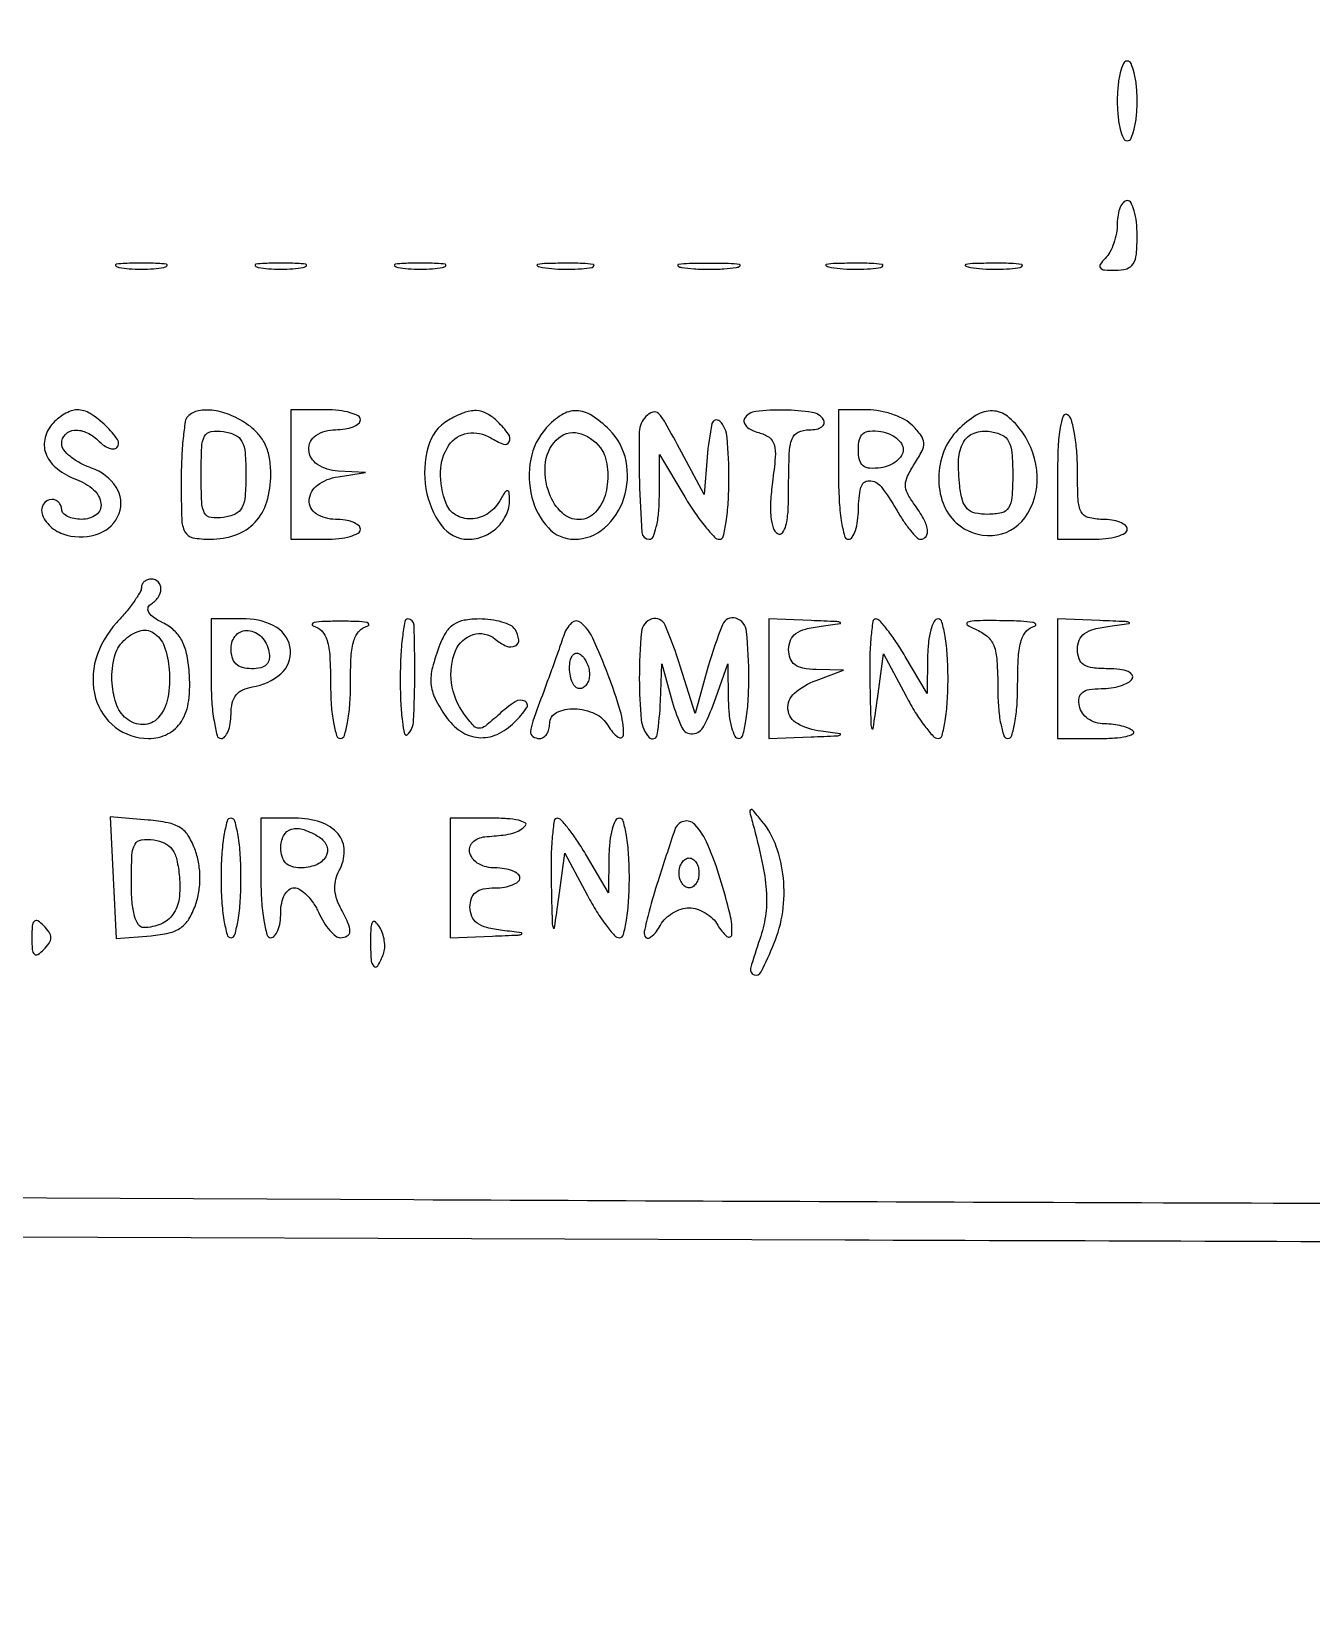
# Model space of a CAD drawing. Header units: millimetres. Extents: x 357084 to 357504, y 509210 to 509507.
# Drawn here: x 357130.31 to 357139.97, y 509430.18 to 509441.99 of the extents above; entities that cross this region are included whole.
import ezdxf

# ---------------------------------------------------------------- set-up
doc = ezdxf.new("R2010")
doc.units = ezdxf.units.MM

msp = doc.modelspace()

# ---------------------------------------------------------------- linework, layer by layer
for points in [[(357127.787, 509477.829), (357127.613, 509477.683, 0.084536), (357127.444, 509477.483, 0.134286), (357127.385, 509477.268, 0.129644), (357127.443, 509477.047, 0.07608), (357127.613, 509476.831, -0.033131), (357127.726, 509476.711, -0.069335), (357127.793, 509476.601, -0.069397), (357127.828, 509476.478, -0.033242), (357127.839, 509476.313), (357127.839, 509476.005), (357125.098, 509476.005), (357122.356, 509476.005), (357122.357, 509454.465), (357122.358, 509432.925), (357136.45, 509432.875, 0.000121), (357142.239, 509432.856, 0.000124), (357147.979, 509432.84, 0.00012), (357152.96, 509432.828, 0.000523), (357155.908, 509432.825), (357161.273, 509432.825)], [(357160.956, 509433.126), (357152.339, 509433.126, -0.000434), (357148.287, 509433.129, -0.000217), (357143.161, 509433.14, -0.000215), (357137.855, 509433.156, -0.000318), (357133.197, 509433.176), (357122.673, 509433.225), (357122.668, 509444.308, 0.000338), (357122.662, 509449.292, 0.000211), (357122.649, 509455.13, 0.000212), (357122.631, 509460.884, 0.000386)]]:
    msp.add_lwpolyline(points, format="xyb")
for points in [[(357138.502, 509441.461, 0.023598), (357138.508, 509441.346, 0.037669), (357138.524, 509441.249, 0.04382), (357138.548, 509441.18, 0.295869), (357138.577, 509441.161, 0.295869), (357138.606, 509441.18, 0.04382), (357138.63, 509441.249, 0.037669), (357138.647, 509441.346, 0.023598), (357138.652, 509441.461, 0.023598), (357138.647, 509441.576, 0.037669), (357138.63, 509441.673, 0.04382), (357138.606, 509441.743, 0.295869), (357138.577, 509441.762, 0.295869), (357138.548, 509441.743, 0.04382), (357138.524, 509441.673, 0.037669), (357138.508, 509441.576, 0.023598)], [(357138.502, 509440.538, -0.045545), (357138.496, 509440.465, -0.037078), (357138.476, 509440.389, -0.038434), (357138.447, 509440.322, -0.075503), (357138.412, 509440.275, 0.043912), (357138.374, 509440.229, 0.338229), (357138.375, 509440.203, 0.201593), (357138.405, 509440.188, 0.02009), (357138.487, 509440.185, 0.069723), (357138.573, 509440.197, 0.184862), (357138.622, 509440.233, 0.118928), (357138.646, 509440.306, 0.021923), (357138.652, 509440.447, 0.027026), (357138.647, 509440.548, 0.042582), (357138.63, 509440.633, 0.052312), (357138.606, 509440.693, 0.277684), (357138.577, 509440.71, 0.213207), (357138.549, 509440.697, 0.080277), (357138.524, 509440.66, 0.061077), (357138.508, 509440.604, 0.041555)], [(357130.974, 509440.207, 0.029693), (357131.051, 509440.197, 0.017887), (357131.143, 509440.193, 0.017887), (357131.235, 509440.197, 0.029693), (357131.312, 509440.207, 0.142433), (357131.335, 509440.219, 0.611425), (357131.332, 509440.23, 0.039503), (357131.264, 509440.237, 0.008087), (357131.143, 509440.239, 0.008087), (357131.022, 509440.237, 0.039503), (357130.954, 509440.23, 0.611425), (357130.951, 509440.219, 0.142433)], [(357132.025, 509440.207, 0.029693), (357132.102, 509440.197, 0.017887), (357132.194, 509440.193, 0.017887), (357132.286, 509440.197, 0.029693), (357132.363, 509440.207, 0.142433), (357132.387, 509440.219, 0.611425), (357132.383, 509440.23, 0.039503), (357132.315, 509440.237, 0.008087), (357132.194, 509440.239, 0.008087), (357132.073, 509440.237, 0.039503), (357132.005, 509440.23, 0.611425), (357132.002, 509440.219, 0.142433)], [(357133.077, 509440.207, 0.029693), (357133.154, 509440.197, 0.017887), (357133.246, 509440.193, 0.017887), (357133.338, 509440.197, 0.029693), (357133.415, 509440.207, 0.142433), (357133.438, 509440.219, 0.611425), (357133.435, 509440.23, 0.039503), (357133.367, 509440.237, 0.008087), (357133.246, 509440.239, 0.008087), (357133.125, 509440.237, 0.039503), (357133.057, 509440.23, 0.611425), (357133.053, 509440.219, 0.142433)], [(357134.167, 509440.206, 0.022548), (357134.258, 509440.196, 0.015659), (357134.362, 509440.193, 0.015827), (357134.463, 509440.197, 0.031163), (357134.542, 509440.207, 0.248898), (357134.556, 509440.218, 0.49082), (357134.55, 509440.229, 0.030832), (357134.469, 509440.237, 0.00738), (357134.334, 509440.238, 0.006817), (357134.2, 509440.236, 0.040183), (357134.13, 509440.228, 0.720633), (357134.129, 509440.218, 0.075924)], [(357135.217, 509440.206, 0.023547), (357135.311, 509440.196, 0.014044), (357135.423, 509440.193, 0.014044), (357135.536, 509440.196, 0.023547), (357135.63, 509440.206, 0.124239), (357135.657, 509440.217, 0.664672), (357135.654, 509440.228, 0.03126), (357135.571, 509440.235, 0.006336), (357135.423, 509440.237, 0.006336), (357135.275, 509440.235, 0.03126), (357135.192, 509440.228, 0.664672), (357135.19, 509440.217, 0.124239)], [(357136.344, 509440.206, 0.022548), (357136.436, 509440.196, 0.015659), (357136.54, 509440.193, 0.015827), (357136.641, 509440.197, 0.031163), (357136.72, 509440.207, 0.248898), (357136.734, 509440.218, 0.49082), (357136.728, 509440.229, 0.030832), (357136.647, 509440.237, 0.00738), (357136.512, 509440.238, 0.006817), (357136.378, 509440.236, 0.040183), (357136.308, 509440.228, 0.720633), (357136.307, 509440.218, 0.075924)], [(357137.396, 509440.206, 0.022548), (357137.487, 509440.196, 0.015659), (357137.592, 509440.193, 0.015827), (357137.692, 509440.197, 0.031163), (357137.771, 509440.207, 0.248898), (357137.786, 509440.218, 0.49082), (357137.779, 509440.229, 0.030832), (357137.699, 509440.237, 0.00738), (357137.564, 509440.238, 0.006817), (357137.429, 509440.236, 0.040183), (357137.359, 509440.228, 0.720633), (357137.358, 509440.218, 0.075924)], [(357130.468, 509439.022, 0.125206), (357130.414, 509438.908, 0.155088), (357130.427, 509438.792, 0.12651), (357130.51, 509438.687, 0.070906), (357130.653, 509438.608, -0.090587), (357130.783, 509438.53, -0.180878), (357130.838, 509438.426, -0.277781), (357130.802, 509438.342, -0.155573), (357130.692, 509438.307, -0.048028), (357130.635, 509438.313, -0.068025), (357130.586, 509438.329, -0.088204), (357130.554, 509438.354, -0.191087), (357130.542, 509438.382, 0.099038), (357130.536, 509438.411, 0.097945), (357130.52, 509438.435, 0.097945), (357130.496, 509438.452, 0.099038), (357130.467, 509438.457, 0.269354), (357130.402, 509438.419, 0.23334), (357130.397, 509438.339, 0.123368), (357130.469, 509438.243, 0.109258), (357130.581, 509438.188, 0.150875), (357130.825, 509438.201, 0.219513), (357130.975, 509438.351, 0.239214), (357130.952, 509438.551, 0.163826), (357130.767, 509438.694, -0.038986), (357130.681, 509438.732, -0.048318), (357130.608, 509438.78, -0.055992), (357130.558, 509438.832, -0.167193), (357130.542, 509438.878, -0.192125), (357130.57, 509438.948, -0.190705), (357130.639, 509438.98, -0.129496), (357130.734, 509438.96, -0.082199), (357130.826, 509438.894, 0.045723), (357130.863, 509438.863, 0.065644), (357130.901, 509438.844, 0.085674), (357130.935, 509438.838, 0.198541), (357130.958, 509438.848, 0.361358), (357130.963, 509438.909, 0.051691), (357130.875, 509439.012, 0.049467), (357130.757, 509439.105, 0.142166), (357130.659, 509439.133, 0.089557), (357130.614, 509439.125, 0.043118), (357130.562, 509439.1, 0.040905), (357130.511, 509439.064, 0.046259)], [(357131.493, 509439.083, 0.161051), (357131.474, 509439.044, 0.011119), (357131.458, 509438.919, 0.014928), (357131.447, 509438.767, 0.010625), (357131.443, 509438.595, 0.007185), (357131.447, 509438.309, 0.10957), (357131.472, 509438.213, 0.234203), (357131.53, 509438.169, 0.046356), (357131.663, 509438.157, 0.085219), (357131.856, 509438.19, 0.120719), (357132, 509438.285, 0.115196), (357132.089, 509438.44, 0.072986), (357132.119, 509438.646, 0.040604), (357132.109, 509438.768, 0.065421), (357132.079, 509438.867, 0.072017), (357132.027, 509438.948, 0.062224), (357131.952, 509439.016, 0.050256), (357131.821, 509439.09, 0.066479), (357131.689, 509439.128, 0.080936), (357131.574, 509439.126, 0.152923)], [(357132.269, 509438.645), (357132.269, 509438.157), (357132.532, 509438.157, 0.027026), (357132.633, 509438.162, 0.042582), (357132.718, 509438.179, 0.052312), (357132.778, 509438.203, 0.277684), (357132.795, 509438.232, 0.226478), (357132.781, 509438.261, 0.074992), (357132.74, 509438.285, 0.057076), (357132.679, 509438.302, 0.038131), (357132.607, 509438.307, -0.140518), (357132.462, 509438.349, -0.27425), (357132.409, 509438.452, -0.22705), (357132.472, 509438.566, -0.117815), (357132.626, 509438.629), (357132.833, 509438.66), (357132.626, 509438.671, -0.129317), (357132.471, 509438.722, -0.239895), (357132.405, 509438.833, -0.271961), (357132.459, 509438.94, -0.143169), (357132.607, 509438.983, 0.038131), (357132.679, 509438.989, 0.057076), (357132.74, 509439.005, 0.074992), (357132.781, 509439.029, 0.226478), (357132.795, 509439.058, 0.277684), (357132.778, 509439.087, 0.052312), (357132.718, 509439.111, 0.042582), (357132.633, 509439.128, 0.027026), (357132.532, 509439.133), (357132.269, 509439.133)], [(357133.458, 509439.055, 0.197877), (357133.305, 509438.854, 0.107006), (357133.289, 509438.538, 0.115225), (357133.405, 509438.261, 0.241194), (357133.608, 509438.157, 0.099509), (357133.724, 509438.18, 0.091353), (357133.827, 509438.247, 0.094085), (357133.896, 509438.344, 0.114002), (357133.919, 509438.454, 0.02108), (357133.916, 509438.513, 0.439142), (357133.903, 509438.523, 0.207524), (357133.883, 509438.509, 0.009158), (357133.84, 509438.439, -0.126242), (357133.75, 509438.347, -0.128048), (357133.628, 509438.311, -0.142699), (357133.513, 509438.341, -0.168845), (357133.441, 509438.426, -0.095375), (357133.399, 509438.666, -0.146493), (357133.462, 509438.866, -0.206219), (357133.604, 509438.956, -0.181916), (357133.777, 509438.922, 0.051478), (357133.874, 509438.874, 0.395186), (357133.917, 509438.892, 0.26776), (357133.911, 509438.95, 0.039226), (357133.831, 509439.043, 0.071261), (357133.75, 509439.104, 0.11752), (357133.668, 509439.127, 0.099518), (357133.574, 509439.111, 0.041109)], [(357134.196, 509438.996, 0.138885), (357134.079, 509438.76, 0.108198), (357134.088, 509438.473, 0.123793), (357134.212, 509438.243, 0.210679), (357134.408, 509438.157, 0.18079), (357134.635, 509438.242, 0.137236), (357134.782, 509438.466, 0.127256), (357134.798, 509438.747, 0.148304), (357134.672, 509438.983, 0.052883), (357134.54, 509439.09, 0.137629), (357134.424, 509439.126, 0.149868), (357134.313, 509439.095, 0.066893)], [(357134.948, 509439.083, 0.193173), (357134.898, 509438.967, 0.012283), (357134.899, 509438.59, 0.009829), (357134.917, 509438.209, 0.394915), (357134.973, 509438.157, 0.303081), (357135.002, 509438.176, 0.04014), (357135.026, 509438.251, 0.03557), (357135.043, 509438.354, 0.022191), (357135.049, 509438.476), (357135.049, 509438.795), (357135.241, 509438.476, 0.015225), (357135.319, 509438.354, 0.021695), (357135.397, 509438.251, 0.01856), (357135.465, 509438.173, 0.205045), (357135.503, 509438.157, 0.345417), (357135.531, 509438.179, 0.02113), (357135.553, 509438.289, 0.024216), (357135.568, 509438.435, 0.014776), (357135.574, 509438.608, 0.019362), (357135.561, 509438.923, 0.175356), (357135.505, 509439.047, 0.600894), (357135.446, 509439.029, 0.030736), (357135.409, 509438.777), (357135.386, 509438.495), (357135.215, 509438.814, 0.004087), (357135.093, 509439.038, 0.069004), (357135.043, 509439.105, 0.282172), (357135, 509439.115, 0.118945)], [(357135.691, 509439.067, 0.216585), (357135.688, 509439.038, 0.124745), (357135.706, 509439.008, 0.082527), (357135.745, 509438.981, 0.047449), (357135.799, 509438.961, -0.089747), (357135.876, 509438.926, -0.173834), (357135.914, 509438.871, -0.088226), (357135.923, 509438.777, -0.01319), (357135.902, 509438.587, 0.019404), (357135.888, 509438.441, 0.039141), (357135.89, 509438.326, 0.051349), (357135.907, 509438.243, 0.180455), (357135.94, 509438.2, 0.376229), (357135.977, 509438.206, 0.115324), (357136.004, 509438.261, 0.044879), (357136.02, 509438.377, 0.01158), (357136.024, 509438.566, -0.009435), (357136.029, 509438.807, -0.079413), (357136.05, 509438.914, -0.19537), (357136.096, 509438.964, -0.111537), (357136.179, 509438.983, 0.047867), (357136.235, 509438.988, 0.104212), (357136.274, 509439.005, 0.181468), (357136.291, 509439.03, 0.202618), (357136.287, 509439.058, 0.221556), (357136.201, 509439.114, 0.032699), (357135.989, 509439.131, 0.03252), (357135.776, 509439.121, 0.229276)], [(357136.4, 509438.645, 0.013867), (357136.405, 509438.455, 0.024301), (357136.421, 509438.298, 0.022017), (357136.445, 509438.181, 0.345347), (357136.475, 509438.157, 0.254951), (357136.504, 509438.173, 0.06271), (357136.528, 509438.223, 0.048861), (357136.544, 509438.296, 0.031626), (357136.55, 509438.382, -0.056221), (357136.569, 509438.548, -0.349378), (357136.631, 509438.598, -0.232793), (357136.721, 509438.554, -0.035077), (357136.835, 509438.383, 0.01755), (357136.888, 509438.297, 0.024503), (357136.942, 509438.224, 0.02252), (357136.99, 509438.17, 0.199272), (357137.019, 509438.157, 0.252955), (357137.06, 509438.179, 0.194382), (357137.071, 509438.23, 0.0838), (357137.041, 509438.313, 0.029308), (357136.971, 509438.421, -0.039058), (357136.92, 509438.504, -0.12193), (357136.905, 509438.567, -0.112362), (357136.921, 509438.633, -0.030601), (357136.974, 509438.727, 0.027529), (357137.03, 509438.823, 0.130319), (357137.043, 509438.884, 0.146992), (357137.023, 509438.939, 0.03832), (357136.961, 509439.012, 0.072451), (357136.898, 509439.059, 0.038739), (357136.81, 509439.098, 0.03758), (357136.713, 509439.124, 0.047779), (357136.62, 509439.133), (357136.4, 509439.133)], [(357137.301, 509438.983, 0.103409), (357137.195, 509438.822, 0.088959), (357137.156, 509438.623, 0.092066), (357137.188, 509438.429, 0.122185), (357137.288, 509438.281, 0.201493), (357137.561, 509438.185, 0.224585), (357137.804, 509438.319, 0.170204), (357137.898, 509438.634, 0.141948), (357137.785, 509438.966, 0.071653), (357137.675, 509439.084, 0.161159), (357137.562, 509439.125, 0.148358), (357137.439, 509439.093, 0.05776)], [(357138.052, 509438.65), (357138.052, 509438.157), (357138.315, 509438.157, 0.027026), (357138.415, 509438.162, 0.042582), (357138.5, 509438.179, 0.052312), (357138.56, 509438.203, 0.277684), (357138.577, 509438.232, 0.226478), (357138.564, 509438.261, 0.074992), (357138.522, 509438.285, 0.057076), (357138.462, 509438.302, 0.038131), (357138.39, 509438.307, -0.062618), (357138.283, 509438.321, -0.216343), (357138.23, 509438.363, -0.106945), (357138.207, 509438.453, -0.010564), (357138.202, 509438.678, 0.018832), (357138.196, 509438.824, 0.025672), (357138.18, 509438.954, 0.024383), (357138.156, 509439.057, 0.187586), (357138.127, 509439.096, 0.469367), (357138.095, 509439.085, 0.050604), (357138.072, 509439, 0.030582), (357138.056, 509438.855, 0.011118)], [(357131.931, 509438.645, -0.019116), (357131.925, 509438.481, -0.101285), (357131.901, 509438.395, -0.164128), (357131.851, 509438.347, -0.074836), (357131.762, 509438.321, -0.071445), (357131.669, 509438.321, -0.241106), (357131.62, 509438.355, -0.10971), (357131.598, 509438.438, -0.010782), (357131.594, 509438.645, -0.010782), (357131.598, 509438.852, -0.10971), (357131.62, 509438.935, -0.241106), (357131.669, 509438.969, -0.071445), (357131.762, 509438.97, -0.074836), (357131.851, 509438.943, -0.164128), (357131.901, 509438.895, -0.101285), (357131.925, 509438.809, -0.019116)], [(357134.619, 509438.826, -0.081642), (357134.644, 509438.766, -0.039195), (357134.658, 509438.683, -0.037502), (357134.658, 509438.592, -0.043868), (357134.645, 509438.507, -0.121664), (357134.567, 509438.361, -0.209178), (357134.445, 509438.305, -0.197802), (357134.315, 509438.356, -0.110989), (357134.22, 509438.5, -0.122944), (357134.191, 509438.741, -0.19235), (357134.291, 509438.922, -0.259851), (357134.46, 509438.952, -0.170788)], [(357136.888, 509438.833, -0.139711), (357136.875, 509438.788, -0.08408), (357136.838, 509438.746, -0.072525), (357136.783, 509438.714, -0.062417), (357136.719, 509438.696, -0.046777), (357136.636, 509438.692, -0.159873), (357136.586, 509438.711, -0.16992), (357136.558, 509438.755, -0.054436), (357136.55, 509438.833, -0.054436), (357136.558, 509438.91, -0.16992), (357136.586, 509438.954, -0.159873), (357136.636, 509438.973, -0.046777), (357136.719, 509438.97, -0.062417), (357136.783, 509438.952, -0.072525), (357136.838, 509438.919, -0.08408), (357136.875, 509438.878, -0.139711)], [(357137.714, 509438.645, -0.016149), (357137.708, 509438.471, -0.124134), (357137.683, 509438.394, -0.201266), (357137.63, 509438.356, -0.05449), (357137.526, 509438.345, -0.052962), (357137.43, 509438.355, -0.144875), (357137.371, 509438.387, -0.129501), (357137.335, 509438.449, -0.038644), (357137.314, 509438.558, -0.038168), (357137.306, 509438.76, -0.11846), (357137.343, 509438.89, -0.183194), (357137.423, 509438.958, -0.119789), (357137.544, 509438.97, -0.0745), (357137.633, 509438.943, -0.164283), (357137.683, 509438.895, -0.101485), (357137.708, 509438.809, -0.019107)], [(357131.143, 509437.792, -0.137331), (357131.133, 509437.757, -0.016863), (357131.088, 509437.688, -0.018929), (357131.027, 509437.608, -0.014588), (357130.955, 509437.526, 0.115838), (357130.8, 509437.253, 0.139879), (357130.798, 509436.96, 0.16282), (357130.946, 509436.74, 0.165329), (357131.196, 509436.655, 0.116326), (357131.341, 509436.689, 0.139564), (357131.445, 509436.784, 0.107746), (357131.5, 509436.941, 0.051603), (357131.504, 509437.155, 0.031852), (357131.484, 509437.295, 0.070483), (357131.447, 509437.396, 0.085853), (357131.389, 509437.47, 0.069233), (357131.305, 509437.527, -0.032986), (357131.238, 509437.566, -0.095261), (357131.2, 509437.604, -0.198731), (357131.193, 509437.637, -0.210864), (357131.211, 509437.665, 0.101334), (357131.269, 509437.719, 0.145681), (357131.291, 509437.784, 0.211196), (357131.27, 509437.835, 0.195655), (357131.218, 509437.857, 0.084057), (357131.189, 509437.852, 0.093107), (357131.165, 509437.838, 0.100505), (357131.149, 509437.817, 0.116351)], [(357131.669, 509437.106, 0.015416), (357131.674, 509436.932, 0.025878), (357131.691, 509436.787, 0.024068), (357131.714, 509436.678, 0.339565), (357131.744, 509436.655, 0.221993), (357131.772, 509436.669, 0.076815), (357131.797, 509436.709, 0.058415), (357131.813, 509436.768, 0.039255), (357131.819, 509436.838, -0.054765), (357131.828, 509436.923, -0.111518), (357131.857, 509436.983, -0.12044), (357131.907, 509437.022, -0.070259), (357131.98, 509437.044, 0.143071), (357132.195, 509437.143, 0.240701), (357132.267, 509437.323, 0.235332), (357132.164, 509437.491, 0.139937), (357131.934, 509437.556), (357131.669, 509437.556)], [(357132.438, 509437.504, -0.142739), (357132.503, 509437.466, -0.11525), (357132.543, 509437.395, -0.059277), (357132.564, 509437.274, -0.013064), (357132.57, 509437.063, 0.017338), (357132.575, 509436.906, 0.028229), (357132.592, 509436.775, 0.02758), (357132.615, 509436.677, 0.330911), (357132.645, 509436.655, 0.330911), (357132.674, 509436.677, 0.02758), (357132.698, 509436.775, 0.028229), (357132.715, 509436.906, 0.017338), (357132.72, 509437.063, -0.013064), (357132.725, 509437.274, -0.059277), (357132.746, 509437.395, -0.11525), (357132.787, 509437.466, -0.142739), (357132.851, 509437.504, 0.426272), (357132.858, 509437.517, 0.284687), (357132.845, 509437.529, 0.032121), (357132.767, 509437.537, 0.009088), (357132.645, 509437.539, 0.009088), (357132.523, 509437.537, 0.032121), (357132.445, 509437.529, 0.284687), (357132.431, 509437.517, 0.426272)], [(357133.095, 509437.093, 0.010988), (357133.099, 509436.919, 0.021891), (357133.111, 509436.782, 0.026556), (357133.128, 509436.69, 0.585412), (357133.15, 509436.684, 0.186986), (357133.196, 509436.789, 0.010861), (357133.205, 509437.147, 0.008414), (357133.199, 509437.51, 0.404919), (357133.152, 509437.556, 0.364163), (357133.129, 509437.537, 0.013387), (357133.112, 509437.42, 0.018845), (357133.099, 509437.271, 0.011417)], [(357133.394, 509437.364, 0.026609), (357133.338, 509437.189, 0.08454), (357133.327, 509437.068, 0.09448), (357133.358, 509436.957, 0.03846), (357133.438, 509436.822, 0.090788), (357133.552, 509436.709, 0.128357), (357133.685, 509436.662, 0.128325), (357133.825, 509436.686, 0.090718), (357133.957, 509436.777, 0.045869), (357134.048, 509436.885, 0.451583), (357134.035, 509436.936, 0.27156), (357133.963, 509436.932, 0.037785), (357133.84, 509436.837, -0.013971), (357133.737, 509436.749, -0.173822), (357133.689, 509436.732, -0.213523), (357133.647, 509436.752, -0.022315), (357133.577, 509436.839, -0.123395), (357133.482, 509437.074, -0.13396), (357133.512, 509437.317, -0.223211), (357133.644, 509437.438, -0.253395), (357133.811, 509437.405, 0.072106), (357133.896, 509437.352, 0.214819), (357133.963, 509437.354, 0.321432), (357133.989, 509437.4, 0.11013), (357133.962, 509437.476, 0.141776), (357133.928, 509437.507, 0.041956), (357133.862, 509437.533, 0.038408), (357133.779, 509437.55, 0.033161), (357133.69, 509437.556, 0.044403), (357133.578, 509437.546, 0.100208), (357133.499, 509437.515, 0.105426), (357133.441, 509437.457, 0.052631)], [(357134.325, 509437.425, -0.005757), (357134.302, 509437.356, -0.00163), (357134.264, 509437.249, -0.001642), (357134.22, 509437.128, -0.001735), (357134.177, 509437.01, 0.004143), (357134.096, 509436.786, 0.063751), (357134.078, 509436.706, 0.278313), (357134.096, 509436.67, 0.143436), (357134.147, 509436.655, 0.148195), (357134.175, 509436.664, 0.098894), (357134.2, 509436.688, 0.082425), (357134.216, 509436.725, 0.064853), (357134.222, 509436.768, -0.287501), (357134.274, 509436.851, -0.12365), (357134.408, 509436.879, -0.098464), (357134.564, 509436.842, -0.158019), (357134.663, 509436.75, 0.109536), (357134.739, 509436.665, 0.610881), (357134.779, 509436.686, 0.071675), (357134.754, 509436.865, 0.020184), (357134.664, 509437.132, 0.015425), (357134.547, 509437.411, 0.108281), (357134.459, 509437.528, 0.390378), (357134.387, 509437.526, 0.120889)], [(357134.898, 509437.106, 0.022696), (357134.912, 509436.796, 0.168156), (357134.972, 509436.663, 0.618887), (357135.032, 509436.682, 0.033509), (357135.057, 509436.937), (357135.067, 509437.218), (357135.146, 509436.935, 0.040274), (357135.219, 509436.737, 0.313759), (357135.3, 509436.69, 0.262662), (357135.385, 509436.747, 0.03223), (357135.475, 509436.961), (357135.565, 509437.218), (357135.569, 509436.937, 0.025181), (357135.576, 509436.829, 0.039733), (357135.594, 509436.738, 0.047226), (357135.619, 509436.673, 0.284156), (357135.649, 509436.655, 0.339565), (357135.678, 509436.678, 0.024068), (357135.702, 509436.787, 0.025878), (357135.718, 509436.932, 0.015416), (357135.724, 509437.106, 0.024059), (357135.707, 509437.462, 0.302941), (357135.626, 509437.561, 0.388365), (357135.526, 509437.513, 0.028501), (357135.418, 509437.2), (357135.318, 509436.843), (357135.207, 509437.2, 0.02705), (357135.092, 509437.51, 0.380905), (357134.993, 509437.556, 0.305062), (357134.914, 509437.46, 0.023038)], [(357135.874, 509437.106), (357135.874, 509436.655), (357136.193, 509436.667, 0.001178), (357136.388, 509436.675, 0.118219), (357136.414, 509436.682, 0.719386), (357136.412, 509436.691, 0.002653), (357136.268, 509436.709, -0.09483), (357136.091, 509436.767, -0.247815), (357136.019, 509436.875, -0.242259), (357136.068, 509436.997, -0.092097), (357136.231, 509437.093), (357136.437, 509437.169), (357136.231, 509437.175, -0.03833), (357136.132, 509437.185, -0.113116), (357136.07, 509437.212, -0.149341), (357136.036, 509437.258, -0.086545), (357136.024, 509437.326, -0.100783), (357136.038, 509437.396, -0.1371), (357136.078, 509437.446, -0.094495), (357136.151, 509437.48, -0.030931), (357136.268, 509437.502, 0.002653), (357136.412, 509437.521, 0.719386), (357136.414, 509437.529, 0.118219), (357136.388, 509437.536, 0.001178), (357136.193, 509437.544), (357135.874, 509437.556)], [(357136.636, 509437.087, 0.000645), (357136.644, 509436.766, 0.096886), (357136.652, 509436.73, 0.754551), (357136.662, 509436.731, 0.001715), (357136.694, 509436.955), (357136.74, 509437.293), (357136.909, 509436.974, 0.016787), (357136.979, 509436.852, 0.023919), (357137.05, 509436.749, 0.021464), (357137.114, 509436.672, 0.211731), (357137.152, 509436.655, 0.342186), (357137.181, 509436.677, 0.022543), (357137.204, 509436.787, 0.02512), (357137.22, 509436.933, 0.015349), (357137.226, 509437.106, 0.015416), (357137.22, 509437.28, 0.025878), (357137.204, 509437.425, 0.024068), (357137.18, 509437.533, 0.339565), (357137.151, 509437.556, 0.284825), (357137.121, 509437.538, 0.04736), (357137.097, 509437.474, 0.039788), (357137.079, 509437.383, 0.025185), (357137.072, 509437.275), (357137.069, 509436.993), (357136.903, 509437.274, 0.01377), (357136.836, 509437.382, 0.019899), (357136.77, 509437.472, 0.016086), (357136.711, 509437.542, 0.209461), (357136.681, 509437.556, 0.374988), (357136.659, 509437.537, 0.013247), (357136.645, 509437.418, 0.018709), (357136.636, 509437.267, 0.011257)], [(357137.432, 509437.479, -0.079559), (357137.52, 509437.426, -0.127882), (357137.571, 509437.355, -0.075748), (357137.595, 509437.241, -0.014966), (357137.601, 509437.033, 0.018709), (357137.607, 509436.888, 0.030344), (357137.623, 509436.766, 0.031132), (357137.647, 509436.676, 0.323127), (357137.676, 509436.655, 0.330911), (357137.706, 509436.677, 0.02758), (357137.729, 509436.775, 0.028229), (357137.746, 509436.906, 0.017338), (357137.751, 509437.063, -0.013064), (357137.757, 509437.274, -0.059277), (357137.778, 509437.395, -0.11525), (357137.818, 509437.466, -0.142739), (357137.883, 509437.504, 0.54726), (357137.887, 509437.517, 0.183881), (357137.865, 509437.53, 0.027659), (357137.775, 509437.539, 0.008626), (357137.639, 509437.543, 0.005149), (357137.443, 509437.543, 0.0727), (357137.375, 509437.532, 0.625684), (357137.371, 509437.512, 0.055727)], [(357138.052, 509437.106), (357138.052, 509436.655), (357138.365, 509436.655, 0.016274), (357138.481, 509436.659, 0.035223), (357138.57, 509436.671, 0.064748), (357138.62, 509436.689, 0.511632), (357138.623, 509436.709, 0.101472), (357138.592, 509436.73, 0.03194), (357138.537, 509436.748, 0.030422), (357138.472, 509436.761, 0.029444), (357138.406, 509436.765, -0.070525), (357138.339, 509436.776, -0.080061), (357138.281, 509436.804, -0.086852), (357138.239, 509436.847, -0.104559), (357138.217, 509436.899, -0.086837), (357138.215, 509436.961, -0.186858), (357138.239, 509437.001, -0.133307), (357138.29, 509437.024, -0.036982), (357138.38, 509437.031, 0.036571), (357138.455, 509437.036, 0.040724), (357138.527, 509437.053, 0.044687), (357138.584, 509437.077, 0.133171), (357138.615, 509437.106, 0.297719), (357138.614, 509437.135, 0.145541), (357138.584, 509437.16, 0.069343), (357138.521, 509437.176, 0.027979), (357138.432, 509437.181, -0.029717), (357138.317, 509437.188, -0.111854), (357138.25, 509437.211, -0.164998), (357138.214, 509437.256, -0.088304), (357138.202, 509437.326, -0.100783), (357138.216, 509437.396, -0.1371), (357138.256, 509437.446, -0.094495), (357138.329, 509437.48, -0.030931), (357138.446, 509437.502, 0.002653), (357138.59, 509437.521, 0.719386), (357138.592, 509437.529, 0.118219), (357138.565, 509437.536, 0.001178), (357138.371, 509437.544), (357138.052, 509437.556)], [(357131.353, 509437.174, -0.06689), (357131.343, 509436.961, -0.134905), (357131.27, 509436.811, -0.215811), (357131.157, 509436.76, -0.175157), (357131.03, 509436.805, -0.140903), (357130.952, 509436.92, -0.071012), (357130.921, 509437.094, -0.070692), (357130.94, 509437.27, -0.135235), (357131.01, 509437.393, -0.117125), (357131.127, 509437.465, -0.225703), (357131.234, 509437.452, -0.166296), (357131.315, 509437.351, -0.064818)], [(357132.105, 509437.311, -0.081073), (357132.107, 509437.253, -0.164476), (357132.087, 509437.212, -0.142094), (357132.043, 509437.188, -0.055256), (357131.974, 509437.181, -0.067185), (357131.905, 509437.19, -0.12999), (357131.856, 509437.218, -0.12999), (357131.828, 509437.267, -0.067185), (357131.819, 509437.336, -0.188778), (357131.857, 509437.434, -0.232055), (357131.948, 509437.469, -0.183129), (357132.049, 509437.421, -0.143076)], [(357134.522, 509437.139, -0.067639), (357134.517, 509437.097, -0.08433), (357134.5, 509437.062, -0.09965), (357134.476, 509437.039, -0.142666), (357134.447, 509437.031, -0.195654), (357134.418, 509437.042, -0.086673), (357134.394, 509437.076, -0.066561), (357134.378, 509437.126, -0.0466), (357134.372, 509437.185, -0.047867), (357134.377, 509437.241, -0.104212), (357134.394, 509437.281, -0.181468), (357134.419, 509437.298, -0.202618), (357134.447, 509437.293, -0.08825), (357134.476, 509437.268, -0.053305), (357134.5, 509437.229, -0.051278), (357134.517, 509437.184, -0.061875)], [(357135.763, 509435.979, -0.014112), (357135.83, 509435.694, -0.038026), (357135.857, 509435.487, -0.050176), (357135.849, 509435.315, -0.046887), (357135.807, 509435.143, 0.014791), (357135.737, 509434.922, 0.40138), (357135.763, 509434.873, 0.375561), (357135.817, 509434.895, 0.014564), (357135.913, 509435.108, 0.064147), (357135.979, 509435.348, 0.05923), (357135.984, 509435.603, 0.061759), (357135.931, 509435.841, 0.085525), (357135.823, 509436.032, 0.004862), (357135.752, 509436.117, 0.416999), (357135.737, 509436.118, 0.283146), (357135.731, 509436.1, 0.003513)], [(357130.931, 509435.605), (357130.953, 509435.146), (357131.216, 509435.168, 0.034127), (357131.352, 509435.189, 0.094957), (357131.44, 509435.228, 0.107634), (357131.501, 509435.293, 0.051526), (357131.55, 509435.397, 0.042791), (357131.576, 509435.498, 0.041327), (357131.585, 509435.604, 0.041327), (357131.576, 509435.709, 0.042791), (357131.55, 509435.81, 0.052459), (357131.5, 509435.917, 0.113669), (357131.437, 509435.982, 0.094071), (357131.344, 509436.019, 0.028605), (357131.193, 509436.04), (357130.908, 509436.064)], [(357131.744, 509435.604, 0.015416), (357131.749, 509435.43, 0.025878), (357131.766, 509435.285, 0.024068), (357131.789, 509435.176, 0.339565), (357131.819, 509435.153, 0.339565), (357131.848, 509435.176, 0.024068), (357131.872, 509435.285, 0.025878), (357131.889, 509435.43, 0.015416), (357131.894, 509435.604, 0.015416), (357131.889, 509435.778, 0.025878), (357131.872, 509435.923, 0.024068), (357131.848, 509436.032, 0.339565), (357131.819, 509436.054, 0.339565), (357131.789, 509436.032, 0.024068), (357131.766, 509435.923, 0.025878), (357131.749, 509435.778, 0.015416)], [(357132.044, 509435.604, 0.015416), (357132.049, 509435.43, 0.025878), (357132.066, 509435.285, 0.024068), (357132.09, 509435.176, 0.339565), (357132.119, 509435.153, 0.226478), (357132.148, 509435.167, 0.074992), (357132.172, 509435.208, 0.057076), (357132.189, 509435.269, 0.038131), (357132.194, 509435.341, -0.048941), (357132.201, 509435.414, -0.074201), (357132.223, 509435.475, -0.097497), (357132.256, 509435.515, -0.174274), (357132.295, 509435.529, -0.145081), (357132.34, 509435.515, -0.053401), (357132.391, 509435.474, -0.047285), (357132.441, 509435.413, -0.041165), (357132.481, 509435.341, 0.031507), (357132.519, 509435.269, 0.039814), (357132.564, 509435.208, 0.044326), (357132.608, 509435.166, 0.171894), (357132.643, 509435.153, 0.123412), (357132.695, 509435.166, 0.278482), (357132.716, 509435.2, 0.106144), (357132.701, 509435.264, 0.01541), (357132.642, 509435.384, -0.052536), (357132.613, 509435.455, -0.064658), (357132.602, 509435.526, -0.067634), (357132.61, 509435.595, -0.065909), (357132.635, 509435.659, 0.130256), (357132.673, 509435.807, 0.17407), (357132.626, 509435.936, 0.14128), (357132.495, 509436.024, 0.078188), (357132.304, 509436.054), (357132.044, 509436.054)], [(357133.471, 509435.604), (357133.471, 509435.153), (357133.79, 509435.165, 0.001178), (357133.985, 509435.173, 0.118219), (357134.011, 509435.18, 0.719386), (357134.009, 509435.189, 0.002653), (357133.865, 509435.208, -0.030931), (357133.748, 509435.229, -0.094495), (357133.675, 509435.263, -0.1371), (357133.635, 509435.313, -0.100783), (357133.621, 509435.383, -0.081469), (357133.632, 509435.45, -0.147696), (357133.664, 509435.495, -0.120378), (357133.721, 509435.521, -0.045002), (357133.809, 509435.529, 0.038131), (357133.881, 509435.534, 0.057076), (357133.941, 509435.551, 0.074992), (357133.983, 509435.575, 0.226478), (357133.997, 509435.604, 0.226478), (357133.983, 509435.633, 0.074992), (357133.941, 509435.657, 0.057076), (357133.881, 509435.673, 0.038131), (357133.809, 509435.679, -0.123683), (357133.688, 509435.709, -0.194618), (357133.621, 509435.79, -0.283786), (357133.641, 509435.871, -0.174565), (357133.734, 509435.914, 0.007287), (357133.872, 509435.927, 0.039158), (357133.945, 509435.941, 0.068977), (357133.996, 509435.963, 0.060344), (357134.04, 509435.998, 0.500745), (357134.037, 509436.019, 0.070902), (357133.988, 509436.038, 0.037084), (357133.9, 509436.05, 0.016955), (357133.784, 509436.054), (357133.471, 509436.054)], [(357134.233, 509435.585, 0.000645), (357134.241, 509435.264, 0.096886), (357134.249, 509435.228, 0.754551), (357134.259, 509435.229, 0.001715), (357134.291, 509435.454), (357134.337, 509435.791), (357134.506, 509435.472, 0.016787), (357134.576, 509435.35, 0.023919), (357134.647, 509435.247, 0.021464), (357134.711, 509435.17, 0.211731), (357134.749, 509435.153, 0.342186), (357134.778, 509435.176, 0.022543), (357134.801, 509435.286, 0.02512), (357134.817, 509435.431, 0.015349), (357134.823, 509435.604, 0.015416), (357134.817, 509435.778, 0.025878), (357134.801, 509435.923, 0.024068), (357134.777, 509436.032, 0.339565), (357134.748, 509436.054, 0.284825), (357134.718, 509436.036, 0.04736), (357134.694, 509435.972, 0.039788), (357134.676, 509435.881, 0.025185), (357134.669, 509435.773), (357134.666, 509435.491), (357134.5, 509435.772, 0.01377), (357134.433, 509435.88, 0.019899), (357134.367, 509435.971, 0.016086), (357134.308, 509436.04, 0.209461), (357134.278, 509436.054, 0.374988), (357134.256, 509436.035, 0.013247), (357134.242, 509435.916, 0.018709), (357134.233, 509435.765, 0.011257)], [(357135.165, 509435.967, 0.002855), (357135.039, 509435.582, 0.012359), (357134.972, 509435.352, 0.012784), (357134.935, 509435.199, 0.250901), (357134.948, 509435.154, 0.299901), (357134.967, 509435.15, 0.085531), (357134.995, 509435.166, 0.056219), (357135.027, 509435.2, 0.031564), (357135.057, 509435.248, -0.07353), (357135.096, 509435.298, -0.055652), (357135.151, 509435.34, -0.056229), (357135.213, 509435.369, -0.080157), (357135.273, 509435.378, -0.080157), (357135.333, 509435.369, -0.056229), (357135.395, 509435.34, -0.055652), (357135.451, 509435.298, -0.07353), (357135.489, 509435.248, 0.088562), (357135.559, 509435.162, 0.62148), (357135.596, 509435.178, 0.073747), (357135.582, 509435.329, 0.013688), (357135.508, 509435.598, 0.027153), (357135.415, 509435.854, 0.086522), (357135.316, 509436.006, 0.280206), (357135.231, 509436.03, 0.249508)], [(357131.43, 509435.612, -0.057307), (357131.427, 509435.446, -0.120188), (357131.38, 509435.328, -0.142506), (357131.291, 509435.256, -0.095311), (357131.162, 509435.229, -0.254789), (357131.121, 509435.251, -0.079479), (357131.092, 509435.316, -0.048479), (357131.073, 509435.422, -0.01853), (357131.068, 509435.571, -0.011084), (357131.072, 509435.775, -0.111095), (357131.095, 509435.857, -0.240288), (357131.143, 509435.891, -0.070544), (357131.237, 509435.891, -0.076218), (357131.32, 509435.865, -0.130594), (357131.376, 509435.818, -0.097568), (357131.41, 509435.74, -0.030449)], [(357132.486, 509435.911, -0.165725), (357132.542, 509435.842, -0.231055), (357132.533, 509435.763, -0.162197), (357132.458, 509435.701, -0.092408), (357132.34, 509435.679, -0.077002), (357132.277, 509435.689, -0.12387), (357132.231, 509435.717, -0.121293), (357132.204, 509435.764, -0.072026), (357132.194, 509435.829, -0.116192), (357132.216, 509435.922, -0.211198), (357132.275, 509435.971, -0.153085), (357132.368, 509435.968, -0.058198)], [(357135.348, 509435.641, -0.064853), (357135.343, 509435.598, -0.082425), (357135.326, 509435.562, -0.098894), (357135.302, 509435.537, -0.148195), (357135.273, 509435.529, -0.148195), (357135.245, 509435.537, -0.098894), (357135.22, 509435.562, -0.082425), (357135.204, 509435.598, -0.064853), (357135.198, 509435.641, -0.064853), (357135.204, 509435.684, -0.082425), (357135.22, 509435.721, -0.098894), (357135.245, 509435.745, -0.148195), (357135.273, 509435.754, -0.148195), (357135.302, 509435.745, -0.098894), (357135.326, 509435.721, -0.082425), (357135.343, 509435.684, -0.064853)], [(357130.317, 509435.153, 0.018208), (357130.32, 509435.063, 0.180052), (357130.336, 509435.029, 0.354955), (357130.362, 509435.027, 0.051663), (357130.407, 509435.063, 0.049631), (357130.447, 509435.112, 0.147822), (357130.46, 509435.153, 0.147822), (357130.447, 509435.194, 0.049631), (357130.407, 509435.243, 0.051663), (357130.362, 509435.28, 0.354955), (357130.336, 509435.277, 0.180052), (357130.32, 509435.243, 0.018208)], [(357132.871, 509435.134, 0.014704), (357132.875, 509434.989, 0.173231), (357132.896, 509434.938, 0.508946), (357132.926, 509434.941, 0.038196), (357132.968, 509435.029, 0.078095), (357132.978, 509435.075, 0.047824), (357132.975, 509435.131, 0.046657), (357132.962, 509435.187, 0.06042), (357132.939, 509435.235, 0.066116), (357132.908, 509435.272, 0.458049), (357132.887, 509435.27, 0.134771), (357132.874, 509435.232, 0.013404)]]:
    msp.add_lwpolyline(points, format="xyb", close=True)

doc.saveas('drawing.dxf')
